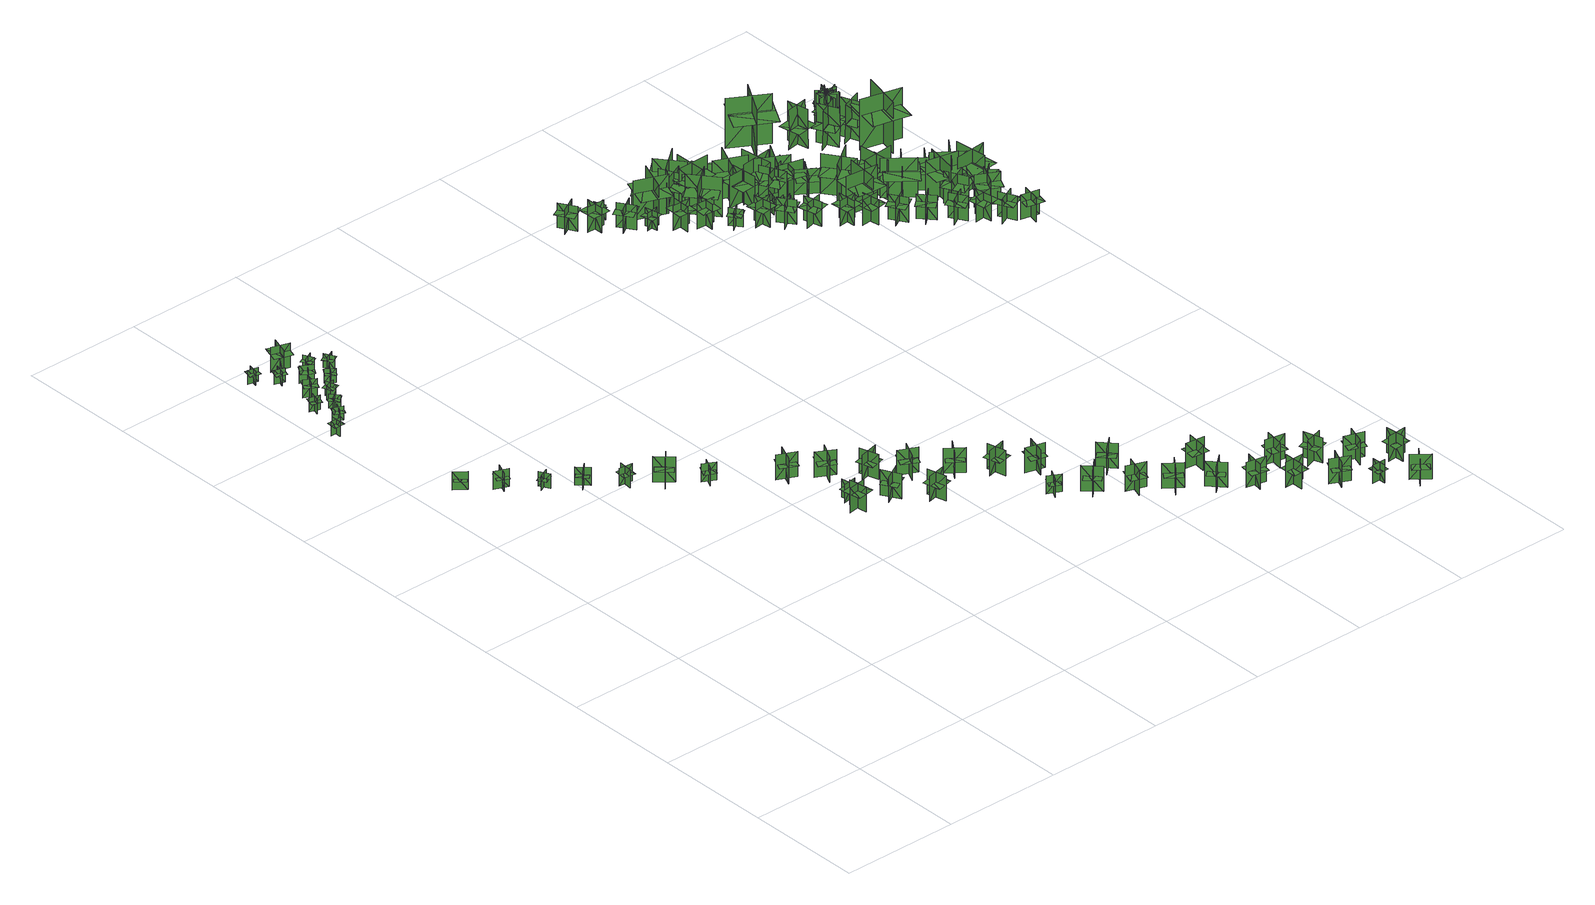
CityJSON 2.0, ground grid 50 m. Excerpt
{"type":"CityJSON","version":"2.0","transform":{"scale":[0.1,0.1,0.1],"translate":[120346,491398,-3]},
"CityObjects":{
"tree1":{"type":"SolitaryVegetationObject","geometry":[{"type":"MultiSurface","lod":"1","boundaries":[[[0,1,2]],[[0,2,3]],[[4,5,6]],[[4,6,7]],[[8,9,10]],[[8,10,11]],[[8,12,13]],[[8,13,9]]]}]},
"tree2":{"type":"SolitaryVegetationObject","geometry":[{"type":"MultiSurface","lod":"1","boundaries":[[[14,15,16]],[[14,16,17]],[[18,19,20]],[[18,20,21]],[[22,23,24]],[[22,24,25]],[[22,25,26]],[[22,26,27]]]}]},
"tree3":{"type":"SolitaryVegetationObject","geometry":[{"type":"MultiSurface","lod":"1","boundaries":[[[28,29,30]],[[28,30,31]],[[32,33,34]],[[32,34,35]],[[36,37,38]],[[36,38,39]],[[36,40,41]],[[36,41,37]]]}]},
"tree4":{"type":"SolitaryVegetationObject","geometry":[{"type":"MultiSurface","lod":"1","boundaries":[[[42,43,44]],[[42,44,45]],[[46,47,48]],[[46,48,49]],[[50,51,52]],[[50,52,53]],[[50,53,54]],[[50,54,55]]]}]},
"tree5":{"type":"SolitaryVegetationObject","geometry":[{"type":"MultiSurface","lod":"1","boundaries":[[[56,57,58]],[[56,58,59]],[[60,61,62]],[[60,62,63]],[[64,65,66]],[[64,66,67]],[[64,67,68]],[[64,68,69]]]}]},
"tree6":{"type":"SolitaryVegetationObject","geometry":[{"type":"MultiSurface","lod":"1","boundaries":[[[70,71,72]],[[70,72,73]],[[74,75,76]],[[74,76,77]],[[78,79,80]],[[78,80,81]],[[78,82,83]],[[78,83,79]]]}]},
"tree7":{"type":"SolitaryVegetationObject","geometry":[{"type":"MultiSurface","lod":"1","boundaries":[[[84,85,86]],[[84,86,87]],[[88,89,90]],[[88,90,91]],[[92,93,94]],[[92,94,95]],[[92,95,96]],[[92,96,97]]]}]},
"tree8":{"type":"SolitaryVegetationObject","geometry":[{"type":"MultiSurface","lod":"1","boundaries":[[[98,99,100]],[[98,100,101]],[[102,103,104]],[[102,104,105]],[[106,107,108]],[[106,108,109]],[[106,109,110]],[[106,110,111]]]}]},
"tree9":{"type":"SolitaryVegetationObject","geometry":[{"type":"MultiSurface","lod":"1","boundaries":[[[112,113,114]],[[112,114,115]],[[116,117,118]],[[116,118,119]],[[120,121,122]],[[120,122,123]],[[120,123,124]],[[120,124,125]]]}]},
"tree10":{"type":"SolitaryVegetationObject","geometry":[{"type":"MultiSurface","lod":"1","boundaries":[[[126,127,128]],[[126,128,129]],[[130,131,132]],[[130,132,133]],[[134,135,136]],[[134,136,137]],[[134,138,139]],[[134,139,135]]]}]},
"tree11":{"type":"SolitaryVegetationObject","geometry":[{"type":"MultiSurface","lod":"1","boundaries":[[[140,141,142]],[[140,142,143]],[[144,145,146]],[[144,146,147]],[[148,149,150]],[[148,150,151]],[[148,151,152]],[[148,152,153]]]}]},
"tree12":{"type":"SolitaryVegetationObject","geometry":[{"type":"MultiSurface","lod":"1","boundaries":[[[154,155,156]],[[154,156,157]],[[158,159,160]],[[158,160,161]],[[162,163,164]],[[162,164,165]],[[162,165,166]],[[162,166,167]]]}]},
"tree13":{"type":"SolitaryVegetationObject","geometry":[{"type":"MultiSurface","lod":"1","boundaries":[[[168,169,170]],[[168,170,171]],[[172,173,174]],[[172,174,175]],[[176,177,178]],[[176,178,179]],[[176,179,180]],[[176,180,181]]]}]},
"tree14":{"type":"SolitaryVegetationObject","geometry":[{"type":"MultiSurface","lod":"1","boundaries":[[[182,183,184]],[[182,184,185]],[[186,187,188]],[[186,188,189]],[[190,191,192]],[[190,192,193]],[[190,193,194]],[[190,194,195]]]}]},
"tree15":{"type":"SolitaryVegetationObject","geometry":[{"type":"MultiSurface","lod":"1","boundaries":[[[196,197,198]],[[196,198,199]],[[200,201,202]],[[200,202,203]],[[204,205,206]],[[204,206,207]],[[204,208,209]],[[204,209,205]]]}]},
"tree16":{"type":"SolitaryVegetationObject","geometry":[{"type":"MultiSurface","lod":"1","boundaries":[[[210,211,212]],[[210,212,213]],[[214,215,216]],[[214,216,217]],[[218,219,220]],[[218,220,221]],[[218,221,222]],[[218,222,223]]]}]},
"tree17":{"type":"SolitaryVegetationObject","geometry":[{"type":"MultiSurface","lod":"1","boundaries":[[[224,225,226]],[[224,226,227]],[[228,229,230]],[[228,230,231]],[[232,233,234]],[[232,234,235]],[[232,235,236]],[[232,236,237]]]}]},
"tree18":{"type":"SolitaryVegetationObject","geometry":[{"type":"MultiSurface","lod":"1","boundaries":[[[238,239,240]],[[238,240,241]],[[242,243,244]],[[242,244,245]],[[246,247,248]],[[246,248,249]],[[246,250,251]],[[246,251,247]]]}]},
"tree19":{"type":"SolitaryVegetationObject","geometry":[{"type":"MultiSurface","lod":"1","boundaries":[[[252,253,254]],[[252,254,255]],[[256,257,258]],[[256,258,259]],[[260,261,262]],[[260,262,263]],[[260,263,264]],[[260,264,265]]]}]},
"tree20":{"type":"SolitaryVegetationObject","geometry":[{"type":"MultiSurface","lod":"1","boundaries":[[[266,267,268]],[[266,268,269]],[[270,271,272]],[[270,272,273]],[[274,275,276]],[[274,276,277]],[[274,278,279]],[[274,279,275]]]}]},
"tree21":{"type":"SolitaryVegetationObject","geometry":[{"type":"MultiSurface","lod":"1","boundaries":[[[280,281,282]],[[280,282,283]],[[284,285,286]],[[284,286,287]],[[288,289,290]],[[288,290,291]],[[288,291,292]],[[288,292,293]]]}]},
"tree22":{"type":"SolitaryVegetationObject","geometry":[{"type":"MultiSurface","lod":"1","boundaries":[[[294,295,296]],[[294,296,297]],[[298,299,300]],[[298,300,301]],[[302,303,304]],[[302,304,305]],[[302,306,307]],[[302,307,303]]]}]},
"tree23":{"type":"SolitaryVegetationObject","geometry":[{"type":"MultiSurface","lod":"1","boundaries":[[[308,309,310]],[[308,310,311]],[[312,313,314]],[[312,314,315]],[[316,317,318]],[[316,318,319]],[[316,320,321]],[[316,321,317]]]}]},
"tree24":{"type":"SolitaryVegetationObject","geometry":[{"type":"MultiSurface","lod":"1","boundaries":[[[322,323,324]],[[322,324,325]],[[326,327,328]],[[326,328,329]],[[330,331,332]],[[330,332,333]],[[330,334,335]],[[330,335,331]]]}]},
"tree25":{"type":"SolitaryVegetationObject","geometry":[{"type":"MultiSurface","lod":"1","boundaries":[[[336,337,338]],[[336,338,339]],[[340,341,342]],[[340,342,343]],[[344,345,346]],[[344,346,347]],[[344,348,349]],[[344,349,345]]]}]},
"tree26":{"type":"SolitaryVegetationObject","geometry":[{"type":"MultiSurface","lod":"1","boundaries":[[[350,351,352]],[[350,352,353]],[[354,355,356]],[[354,356,357]],[[358,359,360]],[[358,360,361]],[[358,362,363]],[[358,363,359]]]}]},
"tree27":{"type":"SolitaryVegetationObject","geometry":[{"type":"MultiSurface","lod":"1","boundaries":[[[364,365,366]],[[364,366,367]],[[368,369,370]],[[368,370,371]],[[372,373,374]],[[372,374,375]],[[372,376,377]],[[372,377,373]]]}]},
"tree28":{"type":"SolitaryVegetationObject","geometry":[{"type":"MultiSurface","lod":"1","boundaries":[[[378,379,380]],[[378,380,381]],[[382,383,384]],[[382,384,385]],[[386,387,388]],[[386,388,389]],[[386,390,391]],[[386,391,387]]]}]},
"tree29":{"type":"SolitaryVegetationObject","geometry":[{"type":"MultiSurface","lod":"1","boundaries":[[[392,393,394]],[[392,394,395]],[[396,397,398]],[[396,398,399]],[[400,401,402]],[[400,402,403]],[[400,404,405]],[[400,405,401]]]}]},
"tree30":{"type":"SolitaryVegetationObject","geometry":[{"type":"MultiSurface","lod":"1","boundaries":[[[406,407,408]],[[406,408,409]],[[410,411,412]],[[410,412,413]],[[414,415,416]],[[414,416,417]],[[414,418,419]],[[414,419,415]]]}]},
"tree31":{"type":"SolitaryVegetationObject","geometry":[{"type":"MultiSurface","lod":"1","boundaries":[[[420,421,422]],[[420,422,423]],[[424,425,426]],[[424,426,427]],[[428,429,430]],[[428,430,431]],[[428,432,433]],[[428,433,429]]]}]},
"tree32":{"type":"SolitaryVegetationObject","geometry":[{"type":"MultiSurface","lod":"1","boundaries":[[[434,435,436]],[[434,436,437]],[[438,439,440]],[[438,440,441]],[[442,443,444]],[[442,444,445]],[[442,446,447]],[[442,447,443]]]}]},
"tree33":{"type":"SolitaryVegetationObject","geometry":[{"type":"MultiSurface","lod":"1","boundaries":[[[448,449,450]],[[448,450,451]],[[452,453,454]],[[452,454,455]],[[456,457,458]],[[456,458,459]],[[456,460,461]],[[456,461,457]]]}]},
"tree34":{"type":"SolitaryVegetationObject","geometry":[{"type":"MultiSurface","lod":"1","boundaries":[[[462,463,464]],[[462,464,465]],[[466,467,468]],[[466,468,469]],[[470,471,472]],[[470,472,473]],[[470,474,475]],[[470,475,471]]]}]},
"tree35":{"type":"SolitaryVegetationObject","geometry":[{"type":"MultiSurface","lod":"1","boundaries":[[[476,477,478]],[[476,478,479]],[[480,481,482]],[[480,482,483]],[[484,485,486]],[[484,486,487]],[[484,488,489]],[[484,489,485]]]}]},
"tree36":{"type":"SolitaryVegetationObject","geometry":[{"type":"MultiSurface","lod":"1","boundaries":[[[490,491,492]],[[490,492,493]],[[494,495,496]],[[494,496,497]],[[498,499,500]],[[498,500,501]],[[498,502,503]],[[498,503,499]]]}]},
"tree37":{"type":"SolitaryVegetationObject","geometry":[{"type":"MultiSurface","lod":"1","boundaries":[[[504,505,506]],[[504,506,507]],[[508,509,510]],[[508,510,511]],[[512,513,514]],[[512,514,515]],[[512,516,517]],[[512,517,513]]]}]},
"tree38":{"type":"SolitaryVegetationObject","geometry":[{"type":"MultiSurface","lod":"1","boundaries":[[[518,519,520]],[[518,520,521]],[[522,523,524]],[[522,524,525]],[[526,527,528]],[[526,528,529]],[[526,530,531]],[[526,531,527]]]}]},
"tree39":{"type":"SolitaryVegetationObject","geometry":[{"type":"MultiSurface","lod":"1","boundaries":[[[532,533,534]],[[532,534,535]],[[536,537,538]],[[536,538,539]],[[540,541,542]],[[540,542,543]],[[540,544,545]],[[540,545,541]]]}]},
"tree40":{"type":"SolitaryVegetationObject","geometry":[{"type":"MultiSurface","lod":"1","boundaries":[[[546,547,548]],[[546,548,549]],[[550,551,552]],[[550,552,553]],[[554,555,556]],[[554,556,557]],[[554,558,559]],[[554,559,555]]]}]},
"tree41":{"type":"SolitaryVegetationObject","geometry":[{"type":"MultiSurface","lod":"1","boundaries":[[[560,561,562]],[[560,562,563]],[[564,565,566]],[[564,566,567]],[[568,569,570]],[[568,570,571]],[[568,571,572]],[[568,572,573]]]}]},
"tree42":{"type":"SolitaryVegetationObject","geometry":[{"type":"MultiSurface","lod":"1","boundaries":[[[574,575,576]],[[574,576,577]],[[578,579,580]],[[578,580,581]],[[582,583,584]],[[582,584,585]],[[582,586,587]],[[582,587,583]]]}]},
"tree43":{"type":"SolitaryVegetationObject","geometry":[{"type":"MultiSurface","lod":"1","boundaries":[[[588,589,590]],[[588,590,591]],[[592,593,594]],[[592,594,595]],[[596,597,598]],[[596,598,599]],[[596,600,601]],[[596,601,597]]]}]},
"tree44":{"type":"SolitaryVegetationObject","geometry":[{"type":"MultiSurface","lod":"1","boundaries":[[[602,603,604]],[[602,604,605]],[[606,607,608]],[[606,608,609]],[[610,611,612]],[[610,612,613]],[[610,613,614]],[[610,614,615]]]}]},
"tree45":{"type":"SolitaryVegetationObject","geometry":[{"type":"MultiSurface","lod":"1","boundaries":[[[616,617,618]],[[616,618,619]],[[620,621,622]],[[620,622,623]],[[624,625,626]],[[624,626,627]],[[624,628,629]],[[624,629,625]]]}]},
"tree46":{"type":"SolitaryVegetationObject","geometry":[{"type":"MultiSurface","lod":"1","boundaries":[[[630,631,632]],[[630,632,633]],[[634,635,636]],[[634,636,637]],[[638,639,640]],[[638,640,641]],[[638,641,642]],[[638,642,643]]]}]},
"tree47":{"type":"SolitaryVegetationObject","geometry":[{"type":"MultiSurface","lod":"1","boundaries":[[[644,645,646]],[[644,646,647]],[[648,649,650]],[[648,650,651]],[[652,653,654]],[[652,654,655]],[[652,656,657]],[[652,657,653]]]}]},
"tree48":{"type":"SolitaryVegetationObject","geometry":[{"type":"MultiSurface","lod":"1","boundaries":[[[658,659,660]],[[658,660,661]],[[662,663,664]],[[662,664,665]],[[666,667,668]],[[666,668,669]],[[666,669,670]],[[666,670,671]]]}]},
"tree49":{"type":"SolitaryVegetationObject","geometry":[{"type":"MultiSurface","lod":"1","boundaries":[[[672,673,674]],[[672,674,675]],[[676,677,678]],[[676,678,679]],[[680,681,682]],[[680,682,683]],[[680,683,684]],[[680,684,685]]]}]},
"tree50":{"type":"SolitaryVegetationObject","geometry":[{"type":"MultiSurface","lod":"1","boundaries":[[[686,687,688]],[[686,688,689]],[[690,691,692]],[[690,692,693]],[[694,695,696]],[[694,696,697]],[[694,698,699]],[[694,699,695]]]}]},
"tree51":{"type":"SolitaryVegetationObject","geometry":[{"type":"MultiSurface","lod":"1","boundaries":[[[700,701,702]],[[700,702,703]],[[704,705,706]],[[704,706,707]],[[708,709,710]],[[708,710,711]],[[708,712,713]],[[708,713,709]]]}]},
"tree52":{"type":"SolitaryVegetationObject","geometry":[{"type":"MultiSurface","lod":"1","boundaries":[[[714,715,716]],[[714,716,717]],[[718,719,720]],[[718,720,721]],[[722,723,724]],[[722,724,725]],[[722,725,726]],[[722,726,727]]]}]},
"tree53":{"type":"SolitaryVegetationObject","geometry":[{"type":"MultiSurface","lod":"1","boundaries":[[[728,729,730]],[[728,730,731]],[[732,733,734]],[[732,734,735]],[[736,737,738]],[[736,738,739]],[[736,739,740]],[[736,740,741]]]}]},
"tree54":{"type":"SolitaryVegetationObject","geometry":[{"type":"MultiSurface","lod":"1","boundaries":[[[742,743,744]],[[742,744,745]],[[746,747,748]],[[746,748,749]],[[750,751,752]],[[750,752,753]],[[750,753,754]],[[750,754,755]]]}]},
"tree55":{"type":"SolitaryVegetationObject","geometry":[{"type":"MultiSurface","lod":"1","boundaries":[[[756,757,758]],[[756,758,759]],[[760,761,762]],[[760,762,763]],[[764,765,766]],[[764,766,767]],[[764,767,768]],[[764,768,769]]]}]},
"tree56":{"type":"SolitaryVegetationObject","geometry":[{"type":"MultiSurface","lod":"1","boundaries":[[[770,771,772]],[[770,772,773]],[[774,775,776]],[[774,776,777]],[[778,779,780]],[[778,780,781]],[[778,782,783]],[[778,783,779]]]}]},
"tree57":{"type":"SolitaryVegetationObject","geometry":[{"type":"MultiSurface","lod":"1","boundaries":[[[784,785,786]],[[784,786,787]],[[788,789,790]],[[788,790,791]],[[792,793,794]],[[792,794,795]],[[792,795,796]],[[792,796,797]]]}]},
"tree58":{"type":"SolitaryVegetationObject","geometry":[{"type":"MultiSurface","lod":"1","boundaries":[[[798,799,800]],[[798,800,801]],[[802,803,804]],[[802,804,805]],[[806,807,808]],[[806,808,809]],[[806,809,810]],[[806,810,811]]]}]},
"tree59":{"type":"SolitaryVegetationObject","geometry":[{"type":"MultiSurface","lod":"1","boundaries":[[[812,813,814]],[[812,814,815]],[[816,817,818]],[[816,818,819]],[[820,821,822]],[[820,822,823]],[[820,823,824]],[[820,824,825]]]}]},
"tree60":{"type":"SolitaryVegetationObject","geometry":[{"type":"MultiSurface","lod":"1","boundaries":[[[826,827,828]],[[826,828,829]],[[830,831,832]],[[830,832,833]],[[834,835,836]],[[834,836,837]],[[834,837,838]],[[834,838,839]]]}]},
"tree61":{"type":"SolitaryVegetationObject","geometry":[{"type":"MultiSurface","lod":"1","boundaries":[[[840,841,842]],[[840,842,843]],[[844,845,846]],[[844,846,847]],[[848,849,850]],[[848,850,851]],[[848,851,852]],[[848,852,853]]]}]},
"tree62":{"type":"SolitaryVegetationObject","geometry":[{"type":"MultiSurface","lod":"1","boundaries":[[[854,855,856]],[[854,856,857]],[[858,859,860]],[[858,860,861]],[[862,863,864]],[[862,864,865]],[[862,865,866]],[[862,866,867]]]}]},
"tree63":{"type":"SolitaryVegetationObject","geometry":[{"type":"MultiSurface","lod":"1","boundaries":[[[868,869,870]],[[868,870,871]],[[872,873,874]],[[872,874,875]],[[876,877,878]],[[876,878,879]],[[876,879,880]],[[876,880,881]]]}]},
"tree64":{"type":"SolitaryVegetationObject","geometry":[{"type":"MultiSurface","lod":"1","boundaries":[[[882,883,884]],[[882,884,885]],[[886,887,888]],[[886,888,889]],[[890,891,892]],[[890,892,893]],[[890,893,894]],[[890,894,895]]]}]},
"tree65":{"type":"SolitaryVegetationObject","geometry":[{"type":"MultiSurface","lod":"1","boundaries":[[[896,897,898]],[[896,898,899]],[[900,901,902]],[[900,902,903]],[[904,905,906]],[[904,906,907]],[[904,908,909]],[[904,909,905]]]}]},
"tree66":{"type":"SolitaryVegetationObject","geometry":[{"type":"MultiSurface","lod":"1","boundaries":[[[910,911,912]],[[910,912,913]],[[914,915,916]],[[914,916,917]],[[918,919,920]],[[918,920,921]],[[918,921,922]],[[918,922,923]]]}]},
"tree67":{"type":"SolitaryVegetationObject","geometry":[{"type":"MultiSurface","lod":"1","boundaries":[[[924,925,926]],[[924,926,927]],[[928,929,930]],[[928,930,931]],[[932,933,934]],[[932,934,935]],[[932,935,936]],[[932,936,937]]]}]},
"tree68":{"type":"SolitaryVegetationObject","geometry":[{"type":"MultiSurface","lod":"1","boundaries":[[[938,939,940]],[[938,940,941]],[[942,943,944]],[[942,944,945]],[[946,947,948]],[[946,948,949]],[[946,950,951]],[[946,951,947]]]}]},
"tree69":{"type":"SolitaryVegetationObject","geometry":[{"type":"MultiSurface","lod":"1","boundaries":[[[952,953,954]],[[952,954,955]],[[956,957,958]],[[956,958,959]],[[960,961,962]],[[960,962,963]],[[960,963,964]],[[960,964,965]]]}]},
"tree70":{"type":"SolitaryVegetationObject","geometry":[{"type":"MultiSurface","lod":"1","boundaries":[[[966,967,968]],[[966,968,969]],[[970,971,972]],[[970,972,973]],[[974,975,976]],[[974,976,977]],[[974,978,979]],[[974,979,975]]]}]},
"tree71":{"type":"SolitaryVegetationObject","geometry":[{"type":"MultiSurface","lod":"1","boundaries":[[[980,981,982]],[[980,982,983]],[[984,985,986]],[[984,986,987]],[[988,989,990]],[[988,990,991]],[[988,991,992]],[[988,992,993]]]}]},
"tree72":{"type":"SolitaryVegetationObject","geometry":[{"type":"MultiSurface","lod":"1","boundaries":[[[994,995,996]],[[994,996,997]],[[998,999,1000]],[[998,1000,1001]],[[1002,1003,1004]],[[1002,1004,1005]],[[1002,1005,1006]],[[1002,1006,1007]]]}]},
"tree73":{"type":"SolitaryVegetationObject","geometry":[{"type":"MultiSurface","lod":"1","boundaries":[[[1008,1009,1010]],[[1008,1010,1011]],[[1012,1013,1014]],[[1012,1014,1015]],[[1016,1017,1018]],[[1016,1018,1019]],[[1016,1019,1020]],[[1016,1020,1021]]]}]},
"tree74":{"type":"SolitaryVegetationObject","geometry":[{"type":"MultiSurface","lod":"1","boundaries":[[[1022,1023,1024]],[[1022,1024,1025]],[[1026,1027,1028]],[[1026,1028,1029]],[[1030,1031,1032]],[[1030,1032,1033]],[[1030,1033,1034]],[[1030,1034,1035]]]}]},
"tree75":{"type":"SolitaryVegetationObject","geometry":[{"type":"MultiSurface","lod":"1","boundaries":[[[1036,1037,1038]],[[1036,1038,1039]],[[1040,1041,1042]],[[1040,1042,1043]],[[1044,1045,1046]],[[1044,1046,1047]],[[1044,1047,1048]],[[1044,1048,1049]]]}]},
"tree76":{"type":"SolitaryVegetationObject","geometry":[{"type":"MultiSurface","lod":"1","boundaries":[[[1050,1051,1052]],[[1050,1052,1053]],[[1054,1055,1056]],[[1054,1056,1057]],[[1058,1059,1060]],[[1058,1060,1061]],[[1058,1061,1062]],[[1058,1062,1063]]]}]},
"tree77":{"type":"SolitaryVegetationObject","geometry":[{"type":"MultiSurface","lod":"1","boundaries":[[[1064,1065,1066]],[[1064,1066,1067]],[[1068,1069,1070]],[[1068,1070,1071]],[[1072,1073,1074]],[[1072,1074,1075]],[[1072,1075,1076]],[[1072,1076,1077]]]}]},
"tree78":{"type":"SolitaryVegetationObject","geometry":[{"type":"MultiSurface","lod":"1","boundaries":[[[1078,1079,1080]],[[1078,1080,1081]],[[1082,1083,1084]],[[1082,1084,1085]],[[1086,1087,1088]],[[1086,1088,1089]],[[1086,1089,1090]],[[1086,1090,1091]]]}]},
"tree79":{"type":"SolitaryVegetationObject","geometry":[{"type":"MultiSurface","lod":"1","boundaries":[[[1092,1093,1094]],[[1092,1094,1095]],[[1096,1097,1098]],[[1096,1098,1099]],[[1100,1101,1102]],[[1100,1102,1103]],[[1100,1103,1104]],[[1100,1104,1105]]]}]},
"tree80":{"type":"SolitaryVegetationObject","geometry":[{"type":"MultiSurface","lod":"1","boundaries":[[[1106,1107,1108]],[[1106,1108,1109]],[[1110,1111,1112]],[[1110,1112,1113]],[[1114,1115,1116]],[[1114,1116,1117]],[[1114,1117,1118]],[[1114,1118,1119]]]}]},
"tree81":{"type":"SolitaryVegetationObject","geometry":[{"type":"MultiSurface","lod":"1","boundaries":[[[1120,1121,1122]],[[1120,1122,1123]],[[1124,1125,1126]],[[1124,1126,1127]],[[1128,1129,1130]],[[1128,1130,1131]],[[1128,1131,1132]],[[1128,1132,1133]]]}]},
"tree82":{"type":"SolitaryVegetationObject","geometry":[{"type":"MultiSurface","lod":"1","boundaries":[[[1134,1135,1136]],[[1134,1136,1137]],[[1138,1139,1140]],[[1138,1140,1141]],[[1142,1143,1144]],[[1142,1144,1145]],[[1142,1145,1146]],[[1142,1146,1147]]]}]},
"tree83":{"type":"SolitaryVegetationObject","geometry":[{"type":"MultiSurface","lod":"1","boundaries":[[[1148,1149,1150]],[[1148,1150,1151]],[[1152,1153,1154]],[[1152,1154,1155]],[[1156,1157,1158]],[[1156,1158,1159]],[[1156,1159,1160]],[[1156,1160,1161]]]}]},
"tree84":{"type":"SolitaryVegetationObject","geometry":[{"type":"MultiSurface","lod":"1","boundaries":[[[1162,1163,1164]],[[1162,1164,1165]],[[1166,1167,1168]],[[1166,1168,1169]],[[1170,1171,1172]],[[1170,1172,1173]],[[1170,1173,1174]],[[1170,1174,1175]]]}]},
"tree85":{"type":"SolitaryVegetationObject","geometry":[{"type":"MultiSurface","lod":"1","boundaries":[[[1176,1177,1178]],[[1176,1178,1179]],[[1180,1181,1182]],[[1180,1182,1183]],[[1184,1185,1186]],[[1184,1186,1187]],[[1184,1187,1188]],[[1184,1188,1189]]]}]},
"tree86":{"type":"SolitaryVegetationObject","geometry":[{"type":"MultiSurface","lod":"1","boundaries":[[[1190,1191,1192]],[[1190,1192,1193]],[[1194,1195,1196]],[[1194,1196,1197]],[[1198,1199,1200]],[[1198,1200,1201]],[[1198,1201,1202]],[[1198,1202,1203]]]}]},
"tree87":{"type":"SolitaryVegetationObject","geometry":[{"type":"MultiSurface","lod":"1","boundaries":[[[1204,1205,1206]],[[1204,1206,1207]],[[1208,1209,1210]],[[1208,1210,1211]],[[1212,1213,1214]],[[1212,1214,1215]],[[1212,1215,1216]],[[1212,1216,1217]]]}]},
"tree88":{"type":"SolitaryVegetationObject","geometry":[{"type":"MultiSurface","lod":"1","boundaries":[[[1218,1219,1220]],[[1218,1220,1221]],[[1222,1223,1224]],[[1222,1224,1225]],[[1226,1227,1228]],[[1226,1228,1229]],[[1226,1229,1230]],[[1226,1230,1231]]]}]},
"tree89":{"type":"SolitaryVegetationObject","geometry":[{"type":"MultiSurface","lod":"1","boundaries":[[[1232,1233,1234]],[[1232,1234,1235]],[[1236,1237,1238]],[[1236,1238,1239]],[[1240,1241,1242]],[[1240,1242,1243]],[[1240,1243,1244]],[[1240,1244,1245]]]}]},
"tree90":{"type":"SolitaryVegetationObject","geometry":[{"type":"MultiSurface","lod":"1","boundaries":[[[1246,1247,1248]],[[1246,1248,1249]],[[1250,1251,1252]],[[1250,1252,1253]],[[1254,1255,1256]],[[1254,1256,1257]],[[1254,1257,1258]],[[1254,1258,1259]]]}]},
"tree91":{"type":"SolitaryVegetationObject","geometry":[{"type":"MultiSurface","lod":"1","boundaries":[[[1260,1261,1262]],[[1260,1262,1263]],[[1264,1265,1266]],[[1264,1266,1267]],[[1268,1269,1270]],[[1268,1270,1271]],[[1268,1271,1272]],[[1268,1272,1273]]]}]},
"tree92":{"type":"SolitaryVegetationObject","geometry":[{"type":"MultiSurface","lod":"1","boundaries":[[[1274,1275,1276]],[[1274,1276,1277]],[[1278,1279,1280]],[[1278,1280,1281]],[[1282,1283,1284]],[[1282,1284,1285]],[[1282,1285,1286]],[[1282,1286,1287]]]}]},
"tree93":{"type":"SolitaryVegetationObject","geometry":[{"type":"MultiSurface","lod":"1","boundaries":[[[1288,1289,1290]],[[1288,1290,1291]],[[1292,1293,1294]],[[1292,1294,1295]],[[1296,1297,1298]],[[1296,1298,1299]],[[1296,1299,1300]],[[1296,1300,1301]]]}]},
"tree94":{"type":"SolitaryVegetationObject","geometry":[{"type":"MultiSurface","lod":"1","boundaries":[[[1302,1303,1304]],[[1302,1304,1305]],[[1306,1307,1308]],[[1306,1308,1309]],[[1310,1311,1307]],[[1310,1307,1306]],[[1312,1313,1303]],[[1312,1303,1302]],[[1302,1303,1314]],[[1302,1314,1315]],[[1302,1316,1317]],[[1302,1317,1303]]]}]},
"tree95":{"type":"SolitaryVegetationObject","geometry":[{"type":"MultiSurface","lod":"1","boundaries":[[[1318,1319,1320]],[[1318,1320,1321]],[[1322,1323,1324]],[[1322,1324,1325]],[[1326,1327,1328]],[[1326,1328,1329]],[[1326,1329,1330]],[[1326,1330,1331]]]}]},
"tree96":{"type":"SolitaryVegetationObject","geometry":[{"type":"MultiSurface","lod":"1","boundaries":[[[1332,1333,1334]],[[1332,1334,1335]],[[1336,1337,1338]],[[1336,1338,1339]],[[1340,1341,1337]],[[1340,1337,1336]],[[1342,1343,1333]],[[1342,1333,1332]],[[1332,1333,1344]],[[1332,1344,1345]],[[1332,1346,1347]],[[1332,1347,1333]]]}]},
"tree97":{"type":"SolitaryVegetationObject","geometry":[{"type":"MultiSurface","lod":"1","boundaries":[[[1348,1349,1350]],[[1348,1350,1351]],[[1352,1353,1354]],[[1352,1354,1355]],[[1356,1357,1358]],[[1356,1358,1359]],[[1356,1359,1360]],[[1356,1360,1361]]]}]},
"tree98":{"type":"SolitaryVegetationObject","geometry":[{"type":"MultiSurface","lod":"1","boundaries":[[[1362,1363,1364]],[[1362,1364,1365]],[[1366,1367,1368]],[[1366,1368,1369]],[[1370,1371,1372]],[[1370,1372,1373]],[[1370,1373,1374]],[[1370,1374,1375]]]}]},
"tree99":{"type":"SolitaryVegetationObject","geometry":[{"type":"MultiSurface","lod":"1","boundaries":[[[1376,1377,1378]],[[1376,1378,1379]],[[1380,1381,1382]],[[1380,1382,1383]],[[1384,1385,1381]],[[1384,1381,1380]],[[1386,1387,1377]],[[1386,1377,1376]],[[1376,1377,1388]],[[1376,1388,1389]],[[1376,1390,1391]],[[1376,1391,1377]]]}]},
"tree100":{"type":"SolitaryVegetationObject","geometry":[{"type":"MultiSurface","lod":"1","boundaries":[[[1392,1393,1394]],[[1392,1394,1395]],[[1396,1397,1398]],[[1396,1398,1399]],[[1400,1401,1402]],[[1400,1402,1403]],[[1400,1403,1404]],[[1400,1404,1405]]]}]},
"tree101":{"type":"SolitaryVegetationObject","geometry":[{"type":"MultiSurface","lod":"1","boundaries":[[[1406,1407,1408]],[[1406,1408,1409]],[[1410,1411,1412]],[[1410,1412,1413]],[[1414,1415,1411]],[[1414,1411,1410]],[[1416,1417,1407]],[[1416,1407,1406]],[[1406,1407,1418]],[[1406,1418,1419]],[[1406,1420,1421]],[[1406,1421,1407]]]}]},
"tree102":{"type":"SolitaryVegetationObject","geometry":[{"type":"MultiSurface","lod":"1","boundaries":[[[1422,1423,1424]],[[1422,1424,1425]],[[1426,1427,1428]],[[1426,1428,1429]],[[1430,1431,1427]],[[1430,1427,1426]],[[1432,1433,1423]],[[1432,1423,1422]],[[1422,1423,1434]],[[1422,1434,1435]],[[1422,1436,1437]],[[1422,1437,1423]]]}]},
"tree103":{"type":"SolitaryVegetationObject","geometry":[{"type":"MultiSurface","lod":"1","boundaries":[[[1438,1439,1440]],[[1438,1440,1441]],[[1442,1443,1444]],[[1442,1444,1445]],[[1446,1447,1443]],[[1446,1443,1442]],[[1448,1449,1439]],[[1448,1439,1438]],[[1438,1439,1450]],[[1438,1450,1451]],[[1438,1452,1453]],[[1438,1453,1439]]]}]},
"tree104":{"type":"SolitaryVegetationObject","geometry":[{"type":"MultiSurface","lod":"1","boundaries":[[[1454,1455,1456]],[[1454,1456,1457]],[[1458,1459,1460]],[[1458,1460,1461]],[[1462,1463,1459]],[[1462,1459,1458]],[[1464,1465,1455]],[[1464,1455,1454]],[[1454,1455,1466]],[[1454,1466,1467]],[[1454,1468,1469]],[[1454,1469,1455]]]}]},
"tree105":{"type":"SolitaryVegetationObject","geometry":[{"type":"MultiSurface","lod":"1","boundaries":[[[1470,1471,1472]],[[1470,1472,1473]],[[1474,1475,1476]],[[1474,1476,1477]],[[1478,1479,1475]],[[1478,1475,1474]],[[1480,1481,1471]],[[1480,1471,1470]],[[1470,1471,1482]],[[1470,1482,1483]],[[1470,1484,1485]],[[1470,1485,1471]]]}]},
"tree106":{"type":"SolitaryVegetationObject","geometry":[{"type":"MultiSurface","lod":"1","boundaries":[[[1486,1487,1488]],[[1486,1488,1489]],[[1490,1491,1492]],[[1490,1492,1493]],[[1494,1495,1491]],[[1494,1491,1490]],[[1496,1497,1487]],[[1496,1487,1486]],[[1486,1487,1498]],[[1486,1498,1499]],[[1486,1500,1501]],[[1486,1501,1487]]]}]}
},
"vertices":[
[109,2319,45],[149,2364,45],[149,2364,123],[109,2319,123],[147,2322,45],[147,2322,123],[102,2361,123],[102,2361,45],[110,2323,93],[145,2363,93],[126,2379,93],[92,2339,93],[129,2307,93],[164,2346,93],
[50,2918,52],[6,2919,52],[6,2919,114],[50,2918,114],[29,2939,52],[29,2895,52],[29,2895,114],[29,2939,114],[29,2939,96],[7,2939,96],[6,2895,96],[29,2895,96],[51,2894,96],[52,2939,96],
[237,2225,45],[261,2280,45],[261,2280,123],[237,2225,123],[272,2238,45],[272,2238,123],[217,2263,123],[217,2263,45],[237,2229,93],[258,2277,93],[235,2287,93],[214,2239,93],[260,2219,93],[281,2267,93],
[112,2969,52],[72,2988,52],[72,2988,113],[112,2969,113],[102,2997,52],[83,2957,52],[83,2957,113],[102,2997,113],[102,2997,96],[82,3007,96],[63,2967,96],[83,2957,96],[103,2948,96],[122,2988,96],
[81,3107,51],[67,3065,51],[67,3065,113],[81,3107,113],[54,3094,51],[96,3080,51],[96,3080,113],[54,3094,113],[54,3094,95],[48,3073,95],[90,3059,95],[96,3080,95],[103,3101,95],[61,3115,95],
[386,2163,44],[343,2141,44],[343,2141,107],[386,2163,107],[357,2172,44],[357,2172,107],[379,2129,107],[379,2129,44],[384,2160,83],[346,2141,83],[355,2124,83],[393,2142,83],[375,2178,83],[337,2159,83],
[27,3357,51],[38,3400,51],[38,3400,112],[27,3357,112],[53,3372,51],[10,3383,51],[10,3383,112],[53,3372,112],[53,3372,95],[58,3394,95],[15,3404,95],[10,3383,95],[4,3361,95],[47,3351,95],
[155,3062,52],[120,3035,52],[120,3035,113],[155,3062,113],[125,3066,52],[153,3031,52],[153,3031,113],[125,3066,113],[125,3066,96],[108,3052,96],[135,3017,96],[153,3031,96],[170,3044,96],[143,3079,96],
[135,3192,51],[109,3143,51],[109,3143,128],[135,3192,128],[100,3181,51],[149,3155,51],[149,3155,128],[100,3181,128],[100,3181,106],[87,3157,106],[136,3131,106],[149,3155,106],[162,3179,106],[113,3206,106],
[501,2044,45],[460,2088,45],[460,2088,123],[501,2044,123],[502,2082,45],[502,2082,123],[458,2041,123],[458,2041,45],[496,2045,93],[461,2084,93],[443,2067,93],[478,2029,93],[515,2063,93],[479,2101,93],
[100,3293,49],[113,3335,49],[113,3335,111],[100,3293,111],[126,3306,49],[84,3319,49],[84,3319,111],[126,3306,111],[126,3306,94],[133,3327,94],[91,3341,94],[84,3319,94],[77,3298,94],[119,3285,94],
[199,3124,52],[156,3111,52],[156,3111,114],[199,3124,114],[173,3138,52],[186,3096,52],[186,3096,114],[173,3138,114],[173,3138,97],[151,3132,97],[165,3089,97],[186,3096,97],[207,3102,97],[194,3145,97],
[202,3233,50],[155,3263,50],[155,3263,127],[202,3233,127],[194,3269,50],[164,3222,50],[164,3222,127],[194,3269,127],[194,3269,106],[170,3284,106],[141,3237,106],[164,3222,106],[188,3208,106],[217,3254,106],
[129,3389,50],[203,3366,50],[203,3366,158],[129,3389,158],[152,3343,50],[176,3417,50],[176,3417,158],[152,3343,158],[152,3343,127],[189,3331,127],[213,3405,127],[176,3417,127],[139,3429,127],[115,3355,127],
[606,1999,44],[599,1939,44],[599,1939,121],[606,1999,121],[577,1975,44],[577,1975,121],[636,1968,121],[636,1968,44],[608,1995,92],[602,1943,92],[626,1940,92],[632,1992,92],[583,1998,92],[577,1946,92],
[253,3208,52],[228,3171,52],[228,3171,113],[253,3208,113],[224,3202,52],[261,3177,52],[261,3177,113],[224,3202,113],[224,3202,96],[212,3184,96],[248,3159,96],[261,3177,96],[273,3196,96],[237,3221,96],
[229,3326,50],[249,3286,50],[249,3286,112],[229,3326,112],[219,3298,50],[259,3318,50],[259,3318,112],[219,3298,112],[219,3298,95],[229,3278,95],[269,3298,95],[259,3318,95],[249,3338,95],[209,3318,95],
[747,1854,46],[686,1912,46],[686,1912,155],[747,1854,155],[745,1907,46],[745,1907,155],[687,1846,155],[687,1846,46],[741,1855,113],[688,1906,113],[664,1881,113],[717,1830,113],[765,1881,113],[712,1932,113],
[285,3253,52],[324,3274,52],[324,3274,113],[285,3253,113],[313,3244,52],[292,3283,52],[292,3283,113],[313,3244,113],[313,3244,96],[333,3255,96],[312,3294,96],[292,3283,96],[273,3273,96],[294,3234,96],
[853,1805,45],[825,1752,45],[825,1752,123],[853,1805,123],[817,1794,45],[817,1794,123],[870,1766,123],[870,1766,45],[853,1801,93],[829,1754,93],[850,1743,93],[875,1789,93],[831,1813,93],[806,1766,93],
[1166,1290,43],[1089,1278,43],[1089,1278,150],[1166,1290,150],[1124,1321,43],[1137,1244,43],[1137,1244,150],[1124,1321,150],[1124,1321,120],[1086,1314,120],[1099,1238,120],[1137,1244,120],[1175,1251,120],[1162,1327,120],
[1118,1341,43],[1177,1352,43],[1177,1352,121],[1118,1341,121],[1149,1320,43],[1149,1320,121],[1138,1379,121],[1138,1379,43],[1121,1344,91],[1173,1354,91],[1168,1378,91],[1116,1368,91],[1126,1319,91],[1177,1329,91],
[1030,1622,45],[1107,1587,45],[1107,1587,154],[1030,1622,154],[1049,1573,45],[1049,1573,154],[1083,1650,154],[1083,1650,45],[1036,1622,112],[1103,1593,112],[1117,1624,112],[1050,1654,112],[1022,1590,112],[1089,1560,112],
[1216,1497,51],[1142,1537,51],[1142,1537,160],[1216,1497,160],[1201,1548,51],[1201,1548,160],[1161,1473,160],[1161,1473,51],[1210,1497,118],[1145,1531,118],[1129,1501,118],[1194,1467,118],[1227,1528,118],[1162,1563,118],
[1239,1236,45],[1313,1276,45],[1313,1276,154],[1239,1236,154],[1290,1221,45],[1290,1221,154],[1250,1295,154],[1250,1295,45],[1242,1241,112],[1307,1276,112],[1291,1306,112],[1226,1271,112],[1259,1210,112],[1324,1245,112],
[1292,1457,44],[1315,1376,44],[1315,1376,153],[1292,1457,153],[1266,1411,44],[1266,1411,153],[1348,1433,153],[1348,1433,44],[1297,1453,111],[1316,1382,111],[1349,1391,111],[1330,1462,111],[1263,1443,111],[1282,1373,111],
[1389,1191,39],[1408,1109,39],[1408,1109,148],[1389,1191,148],[1361,1146,39],[1361,1146,148],[1444,1165,148],[1444,1165,39],[1394,1186,106],[1410,1115,106],[1443,1122,106],[1427,1194,106],[1359,1179,106],[1375,1107,106],
[1455,1313,47],[1380,1350,47],[1380,1350,156],[1455,1313,156],[1438,1363,47],[1438,1363,156],[1400,1287,156],[1400,1287,47],[1449,1312,114],[1383,1345,114],[1368,1315,114],[1434,1282,114],[1465,1344,114],[1399,1377,114],
[1520,1250,43],[1588,1200,43],[1588,1200,152],[1520,1250,152],[1528,1198,43],[1528,1198,152],[1578,1266,152],[1578,1266,43],[1526,1250,110],[1585,1206,110],[1606,1233,110],[1547,1277,110],[1505,1221,110],[1564,1178,110],
[1746,909,44],[1718,856,44],[1718,856,122],[1746,909,122],[1710,897,44],[1710,897,122],[1763,869,122],[1763,869,44],[1746,904,92],[1722,858,92],[1744,847,92],[1768,893,92],[1724,916,92],[1700,870,92],
[1663,1171,42],[1682,1089,42],[1682,1089,151],[1663,1171,151],[1636,1126,42],[1636,1126,151],[1718,1145,151],[1718,1145,42],[1668,1167,109],[1684,1095,109],[1718,1103,109],[1701,1174,109],[1633,1159,109],[1650,1087,109],
[1823,769,44],[1883,827,44],[1883,827,153],[1823,769,153],[1876,768,44],[1876,768,153],[1817,829,153],[1817,829,44],[1825,775,111],[1877,826,111],[1853,850,111],[1801,799,111],[1849,749,111],[1902,800,111],
[1780,1007,43],[1803,1088,43],[1803,1088,152],[1780,1007,152],[1826,1034,43],[1826,1034,152],[1745,1056,152],[1745,1056,43],[1779,1013,110],[1798,1084,110],[1765,1093,110],[1746,1022,110],[1813,1004,110],[1832,1075,110],
[1983,740,45],[1955,660,45],[1955,660,154],[1983,740,154],[1936,717,45],[1936,717,154],[2015,688,154],[2015,688,45],[1985,733,112],[1960,664,112],[1992,653,112],[2017,722,112],[1951,745,112],[1926,676,112],
[2022,851,43],[1966,913,43],[1966,913,152],[2022,851,152],[2024,903,43],[2024,903,152],[1962,847,152],[1962,847,43],[2016,852,110],[1967,907,110],[1941,884,110],[1991,829,110],[2042,876,110],[1993,931,110],
[2117,592,43],[2051,644,43],[2051,644,152],[2117,592,152],[2110,644,43],[2110,644,152],[2059,578,152],[2059,578,43],[2111,593,111],[2053,638,111],[2032,611,111],[2090,566,111],[2133,621,111],[2075,666,111],
[2182,493,42],[2245,548,42],[2245,548,151],[2182,493,151],[2235,490,42],[2235,490,151],[2179,553,151],[2179,553,42],[2184,499,109],[2239,547,109],[2216,573,109],[2161,524,109],[2207,472,109],[2262,521,109],
[2288,677,43],[2205,687,43],[2205,687,152],[2288,677,152],[2255,718,43],[2255,718,152],[2246,635,152],[2246,635,43],[2283,675,110],[2210,683,110],[2206,649,110],[2279,641,110],[2287,710,110],[2214,718,110],
[2284,442,44],[2367,426,44],[2367,426,153],[2284,442,153],[2314,399,44],[2314,399,153],[2330,481,153],[2330,481,44],[2290,444,111],[2362,430,111],[2369,464,111],[2297,478,111],[2283,410,111],[2356,396,111],
[2431,386,43],[2432,302,43],[2432,302,152],[2431,386,152],[2395,348,43],[2395,348,152],[2479,349,152],[2479,349,43],[2434,380,111],[2436,307,111],[2470,308,111],[2469,381,111],[2399,380,111],[2400,306,111],
[1546,3364,55],[1613,3402,55],[1613,3402,163],[1546,3364,163],[1596,3350,55],[1557,3417,55],[1557,3417,163],[1596,3350,163],[1596,3350,133],[1629,3369,133],[1591,3437,133],[1557,3417,133],[1523,3398,133],[1562,3331,133],
[2480,542,43],[2465,459,43],[2465,459,152],[2480,542,152],[2437,512,43],[2437,512,152],[2520,496,152],[2520,496,43],[2483,536,110],[2469,464,110],[2503,457,110],[2516,530,110],[2448,542,110],[2434,470,110],
[2527,261,43],[2604,225,43],[2604,225,152],[2527,261,152],[2546,212,43],[2546,212,152],[2581,288,152],[2581,288,43],[2534,262,110],[2600,231,110],[2615,262,110],[2548,293,110],[2519,230,110],[2585,198,110],
[1619,3319,55],[1696,3319,55],[1696,3319,163],[1619,3319,163],[1655,3283,55],[1655,3360,55],[1655,3360,163],[1655,3283,163],[1655,3283,133],[1694,3283,133],[1694,3360,133],[1655,3360,133],[1616,3360,133],[1617,3283,133],
[2604,380,44],[2578,460,44],[2578,460,153],[2604,380,153],[2628,428,44],[2628,428,153],[2548,401,153],[2548,401,44],[2600,384,111],[2577,454,111],[2544,443,111],[2567,374,111],[2633,395,111],[2610,465,111],
[1722,3278,55],[1763,3212,55],[1763,3212,162],[1722,3278,162],[1710,3228,55],[1776,3269,55],[1776,3269,162],[1710,3228,162],[1710,3228,132],[1730,3195,132],[1796,3236,132],[1776,3269,132],[1755,3302,132],[1689,3261,132],
[2681,127,47],[2680,187,47],[2680,187,125],[2681,127,125],[2707,154,47],[2707,154,125],[2646,153,125],[2646,153,47],[2678,131,95],[2677,183,95],[2653,183,95],[2654,130,95],[2703,131,95],[2702,184,95],
[1699,3362,49],[1745,3378,49],[1745,3378,114],[1699,3362,114],[1730,3347,49],[1714,3393,49],[1714,3393,114],[1730,3347,114],[1728,3352,89],[1748,3359,89],[1736,3392,89],[1717,3385,89],[1697,3378,89],[1709,3345,89],
[1790,3183,53],[1844,3194,53],[1844,3194,130],[1790,3183,130],[1820,3163,53],[1810,3217,53],[1810,3217,130],[1820,3163,130],[1820,3163,108],[1847,3168,108],[1837,3222,108],[1810,3217,108],[1782,3212,108],[1793,3157,108],
[2748,311,44],[2668,339,44],[2668,339,153],[2748,311,153],[2724,359,44],[2724,359,153],[2696,279,153],[2696,279,44],[2741,310,111],[2672,334,111],[2661,302,111],[2730,278,111],[2753,343,111],[2684,368,111],
[2818,92,45],[2766,25,45],[2766,25,154],[2818,92,154],[2765,85,45],[2765,85,154],[2832,33,154],[2832,33,45],[2817,86,112],[2772,27,112],[2799,6,112],[2844,65,112],[2789,107,112],[2744,49,112],
[1901,3160,52],[1898,3082,52],[1898,3082,160],[1901,3160,160],[1863,3125,52],[1940,3122,52],[1940,3122,160],[1863,3125,160],[1863,3125,130],[1861,3087,130],[1939,3083,130],[1940,3122,130],[1942,3160,130],[1865,3164,130],
[1910,3327,43],[1859,3198,43],[1859,3198,215],[1910,3327,215],[1809,3283,43],[1938,3232,43],[1938,3232,215],[1809,3283,215],[1898,3322,160],[1838,3345,160],[1789,3216,160],[1849,3193,160],[1909,3170,160],[1958,3300,160],
[1908,3321,46],[1873,3364,46],[1873,3364,123],[1908,3321,123],[1912,3358,46],[1869,3323,46],[1869,3323,123],[1912,3358,123],[1912,3358,102],[1895,3379,102],[1852,3344,102],[1869,3323,102],[1887,3301,102],[1930,3336,102],
[1975,3036,52],[1980,3113,52],[1980,3113,160],[1975,3036,160],[2014,3070,52],[1937,3074,52],[1937,3074,160],[2014,3070,160],[2014,3070,130],[2016,3108,130],[1939,3113,130],[1937,3074,130],[1934,3035,130],[2012,3031,130],
[2793,230,43],[2877,236,43],[2877,236,152],[2793,230,152],[2833,195,43],[2833,195,152],[2827,279,152],[2827,279,43],[2798,233,110],[2871,239,110],[2869,273,110],[2795,268,110],[2800,198,110],[2873,203,110],
[2073,3009,54],[2028,2976,54],[2028,2976,131],[2073,3009,131],[2036,3015,54],[2069,2970,54],[2069,2970,131],[2036,3015,131],[2036,3015,109],[2014,2998,109],[2046,2954,109],[2069,2970,109],[2091,2986,109],[2059,3031,109],
[1963,3320,45],[2011,3218,45],[2011,3218,186],[1963,3320,186],[1932,3236,45],[2035,3284,45],[2035,3284,186],[1932,3236,186],[1959,3310,140],[1912,3288,140],[1961,3186,140],[2008,3209,140],[2055,3232,140],[2006,3333,140],
[1960,3099,42],[2069,3184,42],[2069,3184,214],[1960,3099,214],[2069,3085,42],[1984,3194,42],[1984,3194,214],[2069,3085,214],[1973,3096,158],[2013,3046,158],[2120,3134,158],[2080,3183,158],[2040,3233,158],[1932,3146,158],
[2055,3250,37],[1968,3358,37],[1968,3358,209],[2055,3250,209],[2067,3359,37],[1959,3272,37],[1959,3272,209],[2067,3359,209],[2057,3263,154],[2106,3303,154],[2018,3410,154],[1969,3369,154],[1919,3328,154],[2008,3222,154],
[2098,2933,55],[2175,2944,55],[2175,2944,163],[2098,2933,163],[2140,2902,55],[2129,2978,55],[2129,2978,163],[2140,2902,163],[2140,2902,132],[2178,2907,132],[2167,2984,132],[2129,2978,132],[2090,2973,132],[2101,2896,132],
[2127,3234,42],[1989,3233,42],[1989,3233,215],[2127,3234,215],[2049,3311,42],[2050,3173,42],[2050,3173,215],[2049,3311,215],[2119,3244,159],[2117,3308,159],[1979,3304,159],[1980,3240,159],[1982,3176,159],[2121,3180,159],
[2225,2850,55],[2182,2914,55],[2182,2914,162],[2225,2850,162],[2235,2900,55],[2171,2857,55],[2171,2857,162],[2235,2900,162],[2235,2900,132],[2213,2932,132],[2149,2889,132],[2171,2857,132],[2193,2825,132],[2257,2869,132],
[2097,3234,39],[2152,3238,39],[2152,3238,116],[2097,3234,116],[2125,3210,39],[2121,3265,39],[2121,3265,116],[2125,3210,116],[2125,3210,94],[2153,3212,94],[2148,3267,94],[2121,3265,94],[2093,3263,94],[2097,3208,94],
[2243,2974,49],[2198,2988,49],[2198,2988,128],[2243,2974,128],[2226,3006,49],[2212,2961,49],[2212,2961,128],[2226,3006,128],[2226,3006,102],[2212,2961,102],[2236,2953,102],[2251,2998,102],[2202,3014,102],[2187,2969,102],
[2125,3106,43],[2238,3113,43],[2238,3113,184],[2125,3106,184],[2193,3046,43],[2186,3159,43],[2186,3159,184],[2193,3046,184],[2133,3099,139],[2137,3046,139],[2250,3055,139],[2246,3107,139],[2242,3159,139],[2129,3151,139],
[2285,2782,54],[2266,2857,54],[2266,2857,161],[2285,2782,161],[2312,2826,54],[2237,2807,54],[2237,2807,161],[2312,2826,161],[2312,2826,131],[2302,2864,131],[2227,2845,131],[2237,2807,131],[2246,2770,131],[2322,2789,131],
[2261,2967,50],[2225,2953,50],[2225,2953,113],[2261,2967,113],[2234,2978,50],[2248,2943,50],[2248,2943,113],[2234,2978,113],[2234,2978,92],[2248,2943,92],[2267,2951,92],[2253,2986,92],[2215,2970,92],[2229,2935,92],
[2246,3141,38],[2120,3199,38],[2120,3199,210],[2246,3141,210],[2207,3244,38],[2150,3118,38],[2150,3118,210],[2207,3244,210],[2242,3154,155],[2268,3213,155],[2141,3267,155],[2115,3209,155],[2090,3150,155],[2217,3095,155],
[2254,2953,50],[2276,2923,50],[2276,2923,113],[2254,2953,113],[2250,2924,50],[2280,2947,50],[2280,2947,113],[2250,2924,113],[2250,2924,93],[2280,2947,93],[2268,2964,93],[2237,2941,93],[2262,2908,93],[2292,2930,93],
[2256,3189,36],[2274,3051,36],[2274,3051,209],[2256,3189,209],[2189,3102,36],[2326,3119,36],[2326,3119,209],[2189,3102,209],[2248,3179,153],[2185,3170,153],[2205,3033,153],[2268,3042,153],[2331,3051,153],[2311,3188,153],
[2339,3063,44],[2236,3017,44],[2236,3017,185],[2339,3063,185],[2255,3095,44],[2301,2992,44],[2301,2992,185],[2255,3095,185],[2330,3067,139],[2308,3115,139],[2205,3067,139],[2227,3020,139],[2249,2972,139],[2351,3020,139],
[2338,2738,56],[2416,2745,56],[2416,2745,163],[2338,2738,163],[2377,2705,56],[2371,2782,56],[2371,2782,163],[2377,2705,163],[2377,2705,133],[2416,2708,133],[2410,2785,133],[2371,2782,133],[2333,2779,133],[2339,2702,133],
[2349,3137,37],[2282,3016,37],[2282,3016,209],[2349,3137,209],[2243,3107,37],[2364,3040,37],[2364,3040,209],[2243,3107,209],[2336,3134,154],[2279,3164,154],[2215,3042,154],[2271,3012,154],[2328,2982,154],[2392,3105,154],
[2478,2693,56],[2401,2685,56],[2401,2685,164],[2478,2693,164],[2438,2726,56],[2446,2649,56],[2446,2649,164],[2438,2726,164],[2438,2726,133],[2400,2722,133],[2408,2645,133],[2446,2649,133],[2485,2653,133],[2477,2730,133],
[2411,3025,37],[2302,3054,37],[2302,3054,178],[2411,3025,178],[2366,3102,37],[2337,2993,37],[2337,2993,178],[2366,3102,178],[2407,3034,133],[2419,3085,133],[2309,3112,133],[2297,3061,133],[2284,3011,133],[2394,2983,133],
[2365,3030,37],[2450,2976,37],[2450,2976,146],[2365,3030,146],[2381,2961,37],[2436,3045,37],[2436,3045,146],[2381,2961,146],[2383,2964,116],[2420,2940,116],[2470,3018,116],[2433,3041,116],[2397,3065,116],[2347,2988,116],
[2492,2605,54],[2559,2644,54],[2559,2644,162],[2492,2605,162],[2542,2592,54],[2502,2658,54],[2502,2658,162],[2542,2592,162],[2542,2592,132],[2575,2611,132],[2536,2678,132],[2502,2658,132],[2469,2639,132],[2508,2572,132],
[2497,2856,44],[2482,2718,44],[2482,2718,217],[2497,2856,217],[2411,2787,44],[2549,2772,44],[2549,2772,217],[2411,2787,216],[2487,2848,161],[2423,2854,161],[2410,2717,161],[2474,2711,161],[2537,2705,161],[2550,2842,161],
[2558,2955,36],[2446,2875,36],[2446,2875,209],[2558,2955,209],[2450,2973,36],[2530,2860,36],[2530,2860,209],[2450,2973,209],[2546,2958,153],[2508,3009,153],[2397,2927,153],[2434,2876,153],[2472,2824,153],[2584,2906,153],
[2580,2539,53],[2638,2590,53],[2638,2590,161],[2580,2539,161],[2631,2535,53],[2580,2593,53],[2580,2593,161],[2631,2535,161],[2631,2535,131],[2660,2561,131],[2609,2619,131],[2580,2593,131],[2551,2568,131],[2602,2510,131],
[2560,2894,37],[2580,2843,37],[2580,2843,114],[2560,2894,114],[2545,2861,37],[2597,2880,37],[2597,2880,114],[2545,2861,114],[2545,2861,93],[2554,2835,93],[2606,2854,93],[2597,2880,93],[2587,2906,93],[2535,2887,93],
[2723,2508,54],[2656,2468,54],[2656,2468,162],[2723,2508,162],[2673,2521,54],[2712,2454,54],[2712,2454,162],[2673,2521,162],[2673,2521,131],[2639,2501,131],[2679,2434,131],[2712,2454,131],[2745,2474,131],[2706,2540,131],
[2680,2845,35],[2542,2833,35],[2542,2833,207],[2680,2845,207],[2596,2915,35],[2608,2777,35],[2608,2777,207],[2596,2915,207],[2671,2854,152],[2664,2917,152],[2527,2903,152],[2533,2839,152],[2540,2776,152],[2678,2790,152],
[2588,2799,41],[2694,2711,41],[2694,2711,213],[2588,2799,213],[2598,2689,41],[2686,2796,41],[2686,2796,213],[2598,2689,213],[2588,2786,158],[2548,2736,158],[2656,2650,158],[2696,2700,158],[2736,2750,158],[2628,2836,158],
[2775,2399,53],[2765,2476,53],[2765,2476,161],[2775,2399,161],[2807,2440,53],[2730,2430,53],[2730,2430,161],[2807,2440,161],[2807,2440,131],[2802,2479,131],[2725,2468,131],[2730,2430,131],[2735,2392,131],[2812,2402,131],
[2408,3450,19],[2559,3361,19],[2559,3361,238],[2408,3450,238],[2443,3315,19],[2532,3467,19],[2532,3467,238],[2443,3315,238],[2411,3434,168],[2371,3363,168],[2524,3277,168],[2564,3348,168],[2604,3418,168],[2451,3505,168],
[2781,2528,43],[2737,2617,43],[2737,2617,182],[2781,2528,182],[2803,2590,43],[2714,2546,43],[2714,2546,182],[2803,2590,182],[2803,2590,143],[2781,2635,143],[2692,2590,143],[2714,2546,143],[2736,2501,143],[2825,2546,143],
[2862,2389,54],[2792,2356,54],[2792,2356,161],[2862,2389,161],[2814,2407,54],[2847,2337,54],[2847,2337,161],[2814,2407,161],[2814,2407,131],[2779,2391,131],[2812,2320,131],[2847,2337,131],[2882,2353,131],[2849,2423,131],
[2743,2586,41],[2770,2721,41],[2770,2721,214],[2743,2586,214],[2834,2646,41],[2699,2674,41],[2699,2674,214],[2834,2646,214],[2754,2592,158],[2817,2580,158],[2842,2716,158],[2779,2728,158],[2717,2740,158],[2691,2604,158],
[2805,2699,34],[2715,2768,34],[2715,2768,175],[2805,2699,175],[2793,2788,34],[2725,2698,34],[2725,2698,175],[2793,2788,175],[2805,2710,130],[2835,2752,130],[2744,2819,130],[2713,2777,130],[2682,2734,130],[2774,2668,130],
[2864,2541,45],[2819,2452,45],[2819,2452,183],[2864,2541,183],[2801,2520,45],[2890,2476,45],[2890,2476,183],[2801,2520,183],[2801,2520,145],[2779,2476,145],[2868,2431,145],[2890,2476,145],[2912,2520,145],[2823,2565,145],
[2936,2315,54],[2861,2333,54],[2861,2333,161],[2936,2315,161],[2909,2359,54],[2892,2283,54],[2892,2283,161],[2909,2359,161],[2909,2359,131],[2872,2368,131],[2854,2292,131],[2892,2283,131],[2929,2275,131],[2947,2350,131],
[2621,3237,114],[2605,3329,114],[2557,3320,114],[2573,3229,114],[2567,3273,114],[2659,3289,114],[2658,3295,200],[2566,3279,200],[2566,3279,28],[2658,3295,28],[2625,3238,28],[2608,3330,28],[2605,3329,200],[2621,3237,200],[2668,3245,114],[2651,3337,114],
[2862,2729,36],[2778,2619,36],[2778,2619,209],[2862,2729,209],[2753,2714,36],[2863,2631,36],[2863,2631,209],[2753,2714,209],[2849,2728,153],[2797,2766,153],[2715,2655,153],[2767,2617,153],[2818,2579,153],[2900,2690,153],
[2742,3233,113],[2658,3192,113],[2679,3149,113],[2763,3189,113],[2722,3171,113],[2682,3255,113],[2677,3253,198],[2717,3169,198],[2717,3169,27],[2677,3253,27],[2741,3236,27],[2656,3196,27],[2658,3192,198],[2742,3233,198],[2722,3275,113],[2638,3235,113],
[2926,2580,43],[2867,2529,43],[2867,2529,151],[2926,2580,151],[2874,2584,43],[2925,2526,43],[2925,2526,151],[2874,2584,151],[2874,2584,120],[2845,2559,120],[2896,2500,120],[2925,2526,120],[2954,2551,120],[2903,2610,120],
[2880,2706,34],[2893,2568,34],[2893,2568,207],[2880,2706,207],[2810,2621,34],[2947,2635,34],[2947,2635,207],[2810,2621,207],[2871,2697,151],[2807,2690,151],[2823,2552,151],[2886,2559,151],[2950,2566,151],[2934,2704,151],
[2845,3214,103],[2758,3180,103],[2775,3135,104],[2862,3169,104],[2820,3154,103],[2786,3241,103],[2781,3239,189],[2815,3152,189],[2815,3152,18],[2781,3239,18],[2843,3218,18],[2756,3184,18],[2758,3180,189],[2845,3214,189],[2828,3258,104],[2741,3224,104],
[2882,3183,25],[2841,3011,25],[2841,3011,245],[2882,3183,245],[2763,3110,25],[2934,3068,25],[2934,3068,245],[2763,3110,245],[2868,3175,174],[2788,3193,174],[2750,3021,174],[2829,3003,174],[2908,2985,174],[2947,3157,174],
[2795,3281,84],[2783,3356,84],[2744,3350,84],[2756,3275,84],[2752,3311,84],[2827,3323,84],[2827,3328,154],[2751,3316,154],[2751,3316,14],[2827,3328,14],[2798,3281,14],[2787,3357,14],[2783,3356,154],[2795,3281,154],[2833,3287,84],[2822,3362,84],
[2817,3296,83],[2767,3354,83],[2737,3329,84],[2787,3270,84],[2764,3299,83],[2822,3349,83],[2819,3352,153],[2761,3303,153],[2761,3303,13],[2819,3352,13],[2819,3298,13],[2770,3356,13],[2767,3354,153],[2817,3296,153],[2846,3321,84],[2797,3379,84],
[2835,3305,83],[2763,3331,83],[2750,3293,84],[2822,3267,84],[2788,3281,83],[2814,3353,83],[2809,3355,154],[2783,3283,154],[2783,3283,13],[2809,3355,13],[2836,3308,13],[2764,3334,13],[2763,3331,154],[2835,3305,154],[2848,3341,84],[2777,3367,84],
[2785,3319,80],[2830,3380,80],[2799,3404,81],[2753,3343,81],[2776,3371,80],[2837,3325,80],[2840,3329,150],[2779,3375,150],[2779,3375,10],[2840,3329,10],[2787,3317,10],[2833,3378,10],[2830,3380,150],[2785,3319,150],[2816,3296,81],[2861,3357,81],
[2856,3343,79],[2781,3359,79],[2772,3320,80],[2847,3304,80],[2811,3313,79],[2828,3388,79],[2824,3389,149],[2807,3314,149],[2807,3314,9],[2824,3389,9],[2856,3346,9],[2782,3362,9],[2781,3359,149],[2856,3343,149],[2864,3380,80],[2789,3397,80],
[2860,3355,80],[2790,3325,80],[2806,3288,80],[2876,3319,80],[2842,3306,80],[2811,3376,80],[2807,3374,150],[2838,3304,150],[2838,3304,10],[2807,3374,10],[2859,3358,10],[2789,3328,10],[2790,3325,150],[2860,3355,150],[2845,3391,80],[2775,3360,80]
]}
